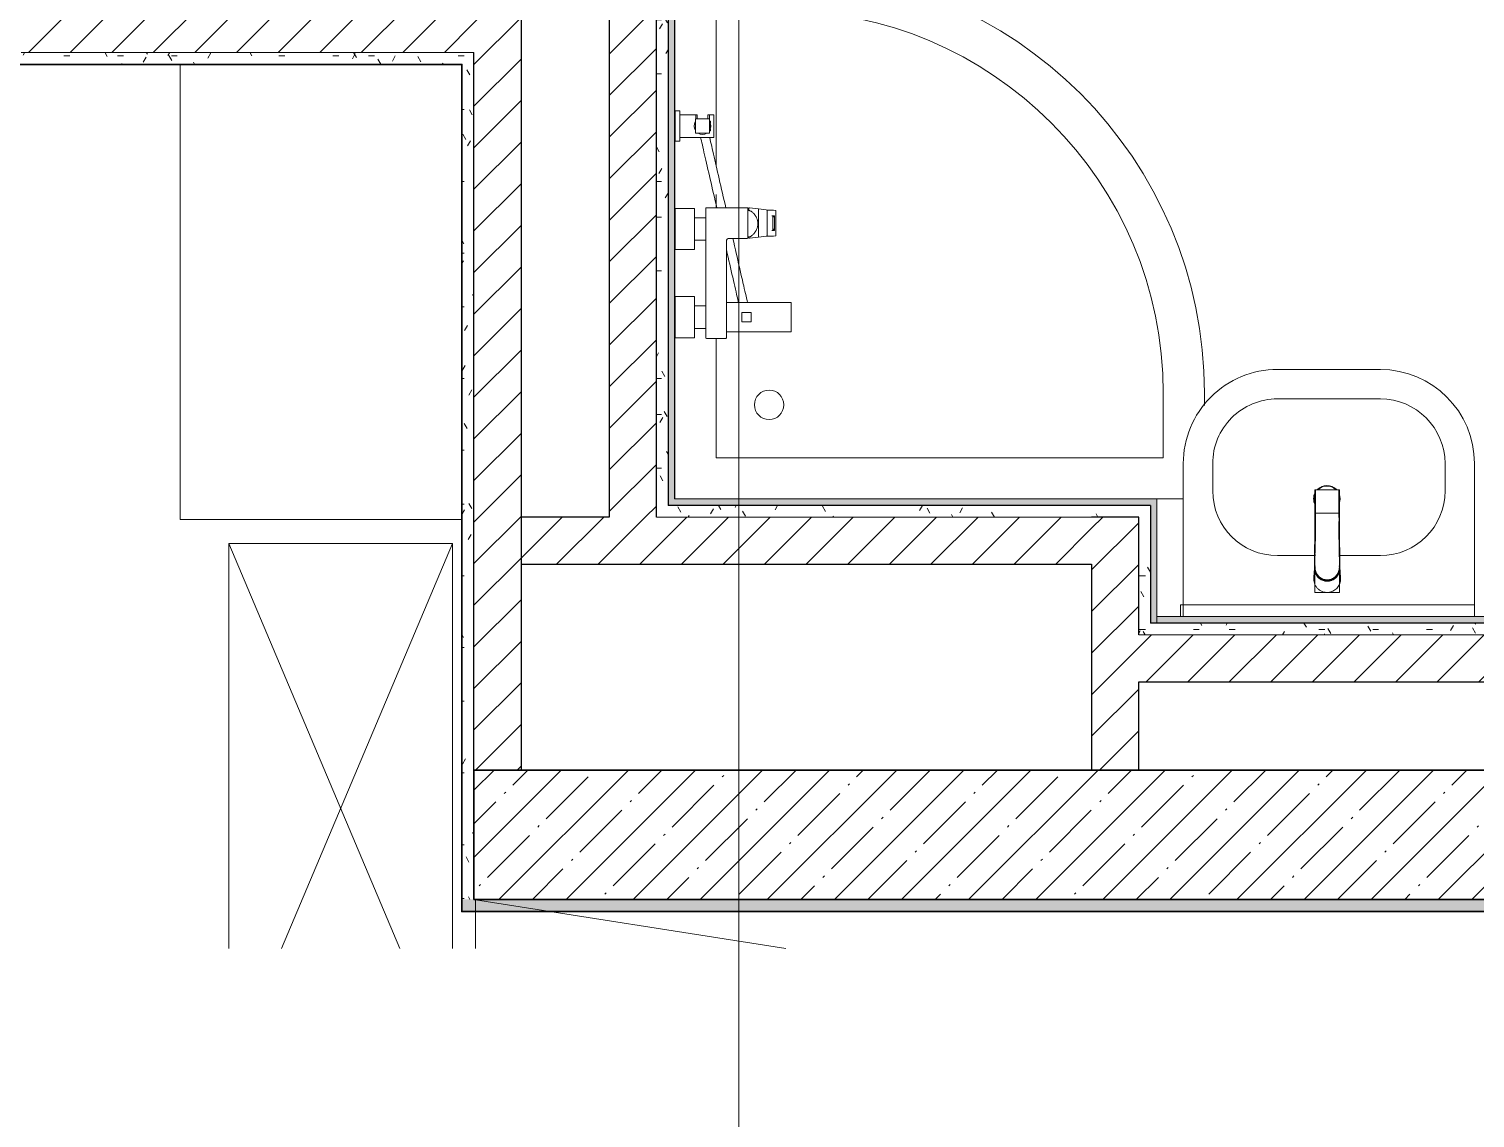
# Model space of a CAD drawing. Header units: millimetres. Extents: x 88919 to 124236, y -1987 to 12281.
# Drawn here: x 93453 to 95912, y 4808 to 6660 of the extents above; entities that cross this region are included whole.
import ezdxf

# ---------------------------------------------------------------- set-up
doc = ezdxf.new("R2010")
doc.units = ezdxf.units.MM
doc.linetypes.add('Осевая', pattern=[3175, 635, -476.25, 1587.5, -476.25])
for name, color, linetype, lineweight in [('0-1', 7, 'Continuous', 9), ('A-WALL-2', 7, 'Continuous', 9), ('I-WALL', 7, 'Continuous', 9), ('P-SANR-FIXT', 7, 'Continuous', 9), ('P-SANR-FIXT-1', 7, 'Continuous', 13), ('Оси', 7, 'Continuous', 9), ('Оси-2', 7, 'Осевая', 9)]:
    doc.layers.add(name, color=color, linetype=linetype, lineweight=lineweight)
for name, color, linetype, lineweight, true_color in [('A-WALL-1', 7, 'Continuous', 25, 0x3c3c3c), ('A-WALL-3', 7, 'Continuous', 35, 0x3c3c3c), ('A-WALL-FNSH-1', 7, 'Continuous', 13, 0x3c3c3c), ('I-FURN-4', 7, 'Continuous', 9, 0xf0f0f0)]:
    doc.layers.add(name, color=color, linetype=linetype, lineweight=lineweight, true_color=true_color)
pattern_1 = [(45, (0, 0), (-35.35534, 35.35534), [])]
pattern_2 = [(0, (0, 0), (121.92, 30.48), [10.058, -81.382, 10.058, -81.382, -487.68]), (0, (0, 0), (121.92, 30.48), [-182.88, 10.058, -172.822, 10.058, -81.382, -213.36]), (0, (0, 0), (121.92, 30.48), [-457.2, 10.058, -50.902, 10.058, -142.342]), (120, (45.72, 15.24), (-87.356454, 90.345817), [10.058, -81.382, 10.058, -81.382, -487.68]), (120, (45.72, 15.24), (-87.356454, 90.345817), [-182.88, 10.058, -172.822, 10.058, -81.382, -213.36]), (120, (45.72, 15.24), (-87.356454, 90.345817), [-457.2, 10.058, -50.902, 10.058, -142.342]), (240, (60.96, 76.2), (-34.563546, -120.825817), [10.058, -81.382, 10.058, -81.382, -487.68]), (240, (60.96, 76.2), (-34.563546, -120.825817), [-182.88, 10.058, -172.822, 10.058, -81.382, -213.36]), (240, (60.96, 76.2), (-34.563546, -120.825817), [-457.2, 10.058, -50.902, 10.058, -142.342])]

# ---------------------------------------------------------------- blocks, each defined once
blk = doc.blocks.new('Шкаф параметрический - 1_268-V2-План разверток пом_3_24_ Этаж 3')
at = {"layer": 'I-FURN-4'}
for p, q in [((0, 380), (688.5, 89.3)), ((688.5, 380), (0, 380)), ((0, 380), (0, 0)), ((0, 0), (0, 380)), ((0, 380), (688.5, 380)), ((0, 0), (688.5, 290.7)), ((0, 0), (688.5, 0)), ((688.5, 0), (0, 0))]:
    blk.add_line(p, q, dxfattribs=at)
blk = doc.blocks.new('Стол базовый прямоугольный - 1_190-25588265-План разверток пом_3_24_ Этаж 3')
at = {"layer": 'I-FURN-4'}
for p, q in [((384.2, 250), (-390, 250)), ((-390, 250), (-390, -229.6))]:
    blk.add_line(p, q, dxfattribs=at)
blk = doc.blocks.new('Шкаф параметрический - 1_33-25588469-План разверток пом_3_24_ Этаж 3')
at = {"layer": 'I-FURN-4'}
for p, q in [((0, 400), (527.3, 317.3)), ((2550, 400), (0, 400)), ((0, 400), (0, 317.3)), ((0, 317.3), (0, 380.8))]:
    blk.add_line(p, q, dxfattribs=at)
blk = doc.blocks.new('зеркало круглое500д - 1_22а зеркало круглое d500-30453653-План разверток пом_3_24_ Этаж 3')
at = {"layer": 'I-FURN-4'}
for p, q in [((-250, 0), (-250, -20)), ((-250, -20), (250, -20)), ((250, -20), (-250, -20)), ((250, -20), (250, 0))]:
    blk.add_line(p, q, dxfattribs=at)
blk = doc.blocks.new('поддон угловой - 900х900-30799906-План разверток пом_3_24_ Этаж 3')
at = {"layer": 'P-SANR-FIXT'}
for p, q in [((-270, 450), (-450, 450)), ((-450, 450), (-450, -449.9)), ((-380, 115.7), (-380, 380)), ((-380, 380), (-270, 380)), ((-380, 45), (-380, 67.8)), ((-380, -380), (-380, -177)), ((380, -270), (380, -380)), ((450, -291), (450, -270)), ((380, -380), (-380, -380)), ((369.2, -450), (414.1, -450))]:
    blk.add_line(p, q, dxfattribs=at)
for centre, radius, start, end in [((-270, -270), 720, 360, 90), ((-270, -270), 650, 0, 90), ((-290, -290), 25, 90, 270), ((-290, -290), 25, 270, 90)]:
    blk.add_arc(centre, radius, start, end, dxfattribs=at)
blk = doc.blocks.new('Смеситель для ванны с душевым гарнитуром - Смеситель для ванны с душевым гарнитуром-30756537-План разверток пом_3_24_ Этаж 3')
at = {"layer": 'P-SANR-FIXT'}
for p, q in [((94559.8, 6520.9), (94551.8, 6520.9)), ((94551.8, 6519.3), (94551.8, 6520.9)), ((94551.8, 6520.9), (94551.8, 6519.3)), ((94551.8, 6470.5), (94551.8, 6519.3)), ((94559.8, 6519.3), (94559.8, 6520.9)), ((94559.8, 6520.9), (94559.8, 6519.3)), ((94559.8, 6519.3), (94559.8, 6470.5)), ((94587, 6514.1), (94559.8, 6514.1)), ((94610.5, 6506.9), (94586.5, 6506.9)), ((94586.5, 6506.9), (94586.5, 6482.9)), ((94589, 6514.1), (94587, 6514.1)), ((94587, 6514.1), (94587, 6506.9)), ((94587, 6506.9), (94587, 6514.1)), ((94589.5, 6506.9), (94589.5, 6513.6)), ((94607.5, 6513.6), (94607.5, 6506.9)), ((94610.3, 6514.1), (94608, 6514.1)), ((94610.3, 6506.9), (94610.3, 6514.1)), ((94617.8, 6514.1), (94610.3, 6514.1)), ((94610.3, 6514.1), (94610.3, 6506.9)), ((94610.5, 6482.9), (94610.5, 6506.9)), ((94612, 6503.3), (94610.5, 6503.3)), ((94612, 6503.3), (94610.5, 6503.3)), ((94612, 6503.3), (94610.5, 6503.3)), ((94612, 6503.3), (94610.5, 6503.3)), ((94612, 6503.3), (94610.5, 6503.3)), ((94612, 6503.3), (94610.5, 6503.3)), ((94612, 6503.3), (94610.5, 6503.3)), ((94612, 6503.3), (94610.5, 6503.3)), ((94610.5, 6500.1), (94612, 6500.1)), ((94610.5, 6500.1), (94612, 6500.1)), ((94610.5, 6500.1), (94612, 6500.1)), ((94610.5, 6500.1), (94612, 6500.1)), ((94610.5, 6500.1), (94612, 6500.1)), ((94610.5, 6500.1), (94612, 6500.1)), ((94610.5, 6500.1), (94612, 6500.1)), ((94610.5, 6500.1), (94612, 6500.1)), ((94612, 6498.7), (94610.5, 6498.7)), ((94612, 6498.7), (94610.5, 6498.7)), ((94612, 6498.7), (94610.5, 6498.7)), ((94612, 6498.7), (94610.5, 6498.7)), ((94612, 6498.7), (94610.5, 6498.7)), ((94612, 6498.7), (94610.5, 6498.7)), ((94612, 6498.7), (94610.5, 6498.7)), ((94612, 6498.7), (94610.5, 6498.7)), ((94610.5, 6495.5), (94612, 6495.5)), ((94610.5, 6495.5), (94612, 6495.5)), ((94610.5, 6495.5), (94612, 6495.5)), ((94610.5, 6495.5), (94612, 6495.5)), ((94610.5, 6495.5), (94612, 6495.5)), ((94610.5, 6495.5), (94612, 6495.5)), ((94610.5, 6495.5), (94612, 6495.5)), ((94610.5, 6495.5), (94612, 6495.5)), ((94612, 6494.2), (94610.5, 6494.2)), ((94612, 6494.2), (94610.5, 6494.2)), ((94612, 6494.2), (94610.5, 6494.2)), ((94612, 6494.2), (94610.5, 6494.2)), ((94612, 6494.2), (94610.5, 6494.2)), ((94612, 6494.2), (94610.5, 6494.2)), ((94612, 6494.2), (94610.5, 6494.2)), ((94612, 6494.2), (94610.5, 6494.2)), ((94610.5, 6491), (94612, 6491)), ((94610.5, 6491), (94612, 6491)), ((94610.5, 6491), (94612, 6491)), ((94610.5, 6491), (94612, 6491)), ((94610.5, 6491), (94612, 6491)), ((94610.5, 6491), (94612, 6491)), ((94610.5, 6491), (94612, 6491)), ((94610.5, 6491), (94612, 6491)), ((94612, 6503.3), (94612, 6500.1)), ((94612, 6500.1), (94612, 6503.3)), ((94612, 6503.3), (94612, 6500.1)), ((94612, 6500.1), (94612, 6503.3)), ((94612, 6503.3), (94612, 6500.1)), ((94612, 6500.1), (94612, 6503.3)), ((94612, 6503.3), (94612, 6500.1)), ((94612, 6500.1), (94612, 6503.3)), ((94612, 6503.3), (94612, 6500.1)), ((94612, 6500.1), (94612, 6503.3)), ((94612, 6503.3), (94612, 6500.1)), ((94612, 6500.1), (94612, 6503.3)), ((94612, 6503.3), (94612, 6500.1)), ((94612, 6500.1), (94612, 6503.3)), ((94612, 6503.3), (94612, 6500.1)), ((94612, 6500.1), (94612, 6503.3)), ((94612, 6498.7), (94612, 6495.5)), ((94612, 6495.5), (94612, 6498.7)), ((94612, 6498.7), (94612, 6495.5)), ((94612, 6495.5), (94612, 6498.7)), ((94612, 6498.7), (94612, 6495.5)), ((94612, 6495.5), (94612, 6498.7)), ((94612, 6498.7), (94612, 6495.5)), ((94612, 6495.5), (94612, 6498.7)), ((94612, 6498.7), (94612, 6495.5)), ((94612, 6495.5), (94612, 6498.7)), ((94612, 6498.7), (94612, 6495.5)), ((94612, 6495.5), (94612, 6498.7)), ((94612, 6498.7), (94612, 6495.5)), ((94612, 6495.5), (94612, 6498.7)), ((94612, 6498.7), (94612, 6495.5)), ((94612, 6495.5), (94612, 6498.7)), ((94612, 6494.2), (94612, 6491)), ((94612, 6491), (94612, 6494.2)), ((94612, 6494.2), (94612, 6491)), ((94612, 6491), (94612, 6494.2)), ((94612, 6494.2), (94612, 6491)), ((94612, 6491), (94612, 6494.2)), ((94612, 6494.2), (94612, 6491)), ((94612, 6491), (94612, 6494.2)), ((94612, 6494.2), (94612, 6491)), ((94612, 6491), (94612, 6494.2)), ((94612, 6494.2), (94612, 6491)), ((94612, 6491), (94612, 6494.2)), ((94612, 6494.2), (94612, 6491)), ((94612, 6491), (94612, 6494.2)), ((94612, 6494.2), (94612, 6491)), ((94612, 6491), (94612, 6494.2)), ((94617.8, 6475.6), (94617.8, 6514.1)), ((94551.8, 6470.5), (94551.8, 6468.9)), ((94551.8, 6468.9), (94551.8, 6470.5)), ((94551.8, 6468.9), (94559.8, 6468.9)), ((94559.8, 6475.6), (94617.8, 6475.6)), ((94559.8, 6470.5), (94559.8, 6468.9)), ((94559.8, 6468.9), (94559.8, 6470.5)), ((94586.5, 6482.9), (94610.5, 6482.9)), ((94612, 6489.7), (94610.5, 6489.7)), ((94612, 6489.7), (94610.5, 6489.7)), ((94612, 6489.7), (94610.5, 6489.7)), ((94612, 6489.7), (94610.5, 6489.7)), ((94612, 6489.7), (94610.5, 6489.7)), ((94612, 6489.7), (94610.5, 6489.7)), ((94612, 6489.7), (94610.5, 6489.7)), ((94612, 6489.7), (94610.5, 6489.7)), ((94610.5, 6486.5), (94612, 6486.5)), ((94610.5, 6486.5), (94612, 6486.5)), ((94610.5, 6486.5), (94612, 6486.5)), ((94610.5, 6486.5), (94612, 6486.5)), ((94610.5, 6486.5), (94612, 6486.5)), ((94610.5, 6486.5), (94612, 6486.5)), ((94610.5, 6486.5), (94612, 6486.5)), ((94610.5, 6486.5), (94612, 6486.5)), ((94612, 6489.7), (94612, 6486.5)), ((94612, 6486.5), (94612, 6489.7)), ((94612, 6489.7), (94612, 6486.5)), ((94612, 6486.5), (94612, 6489.7)), ((94612, 6489.7), (94612, 6486.5)), ((94612, 6486.5), (94612, 6489.7)), ((94612, 6489.7), (94612, 6486.5)), ((94612, 6486.5), (94612, 6489.7)), ((94612, 6489.7), (94612, 6486.5)), ((94612, 6486.5), (94612, 6489.7)), ((94612, 6489.7), (94612, 6486.5)), ((94612, 6486.5), (94612, 6489.7)), ((94612, 6489.7), (94612, 6486.5)), ((94612, 6486.5), (94612, 6489.7)), ((94612, 6489.7), (94612, 6486.5)), ((94612, 6486.5), (94612, 6489.7)), ((94551.8, 6284.9), (94551.8, 6354.9)), ((94584.8, 6354.9), (94551.8, 6354.9)), ((94551.8, 6284.9), (94551.8, 6354.9)), ((94584.8, 6354.9), (94551.8, 6354.9)), ((94584.8, 6354.9), (94584.8, 6284.9)), ((94584.8, 6354.9), (94584.8, 6284.9)), ((94604.1, 6354.9), (94604.1, 6134.9)), ((94604.1, 6354.9), (94604.1, 6134.9)), ((94674.6, 6355.9), (94605.1, 6355.9)), ((94674.6, 6355.9), (94605.1, 6355.9)), ((94675.6, 6304.9), (94675.6, 6354.9)), ((94675.6, 6304.9), (94675.6, 6354.9)), ((94677.4, 6355.8), (94678.1, 6355.8)), ((94677.4, 6355.8), (94677.4, 6350.8)), ((94693.8, 6353.9), (94678.1, 6355.8)), ((94693.8, 6305.9), (94693.8, 6353.9)), ((94706.6, 6352.3), (94693.8, 6353.9)), ((94708.2, 6352.1), (94706.6, 6352.2)), ((94708.2, 6307.7), (94708.2, 6352.1)), ((94710.6, 6351.8), (94708.2, 6352.1)), ((94719.4, 6351.8), (94710.6, 6351.8)), ((94722.9, 6351.4), (94719.4, 6351.8)), ((94722.9, 6351.4), (94722.9, 6308.3)), ((94604.1, 6339.1), (94584.8, 6339.1)), ((94718.2, 6342.4), (94716.6, 6342.4)), ((94718.2, 6342.4), (94716.7, 6342.4)), ((94718, 6319.5), (94718, 6340.3)), ((94720.9, 6340.3), (94718, 6340.3)), ((94720.9, 6319.5), (94718, 6319.5)), ((94718.2, 6342.4), (94720.7, 6342.4)), ((94718.9, 6340.3), (94718.9, 6342.4)), ((94718.9, 6317.4), (94718.9, 6319.5)), ((94720.9, 6340.3), (94720.9, 6319.5)), ((94584.8, 6300.6), (94604.1, 6300.6)), ((94639.1, 6134.9), (94639.1, 6298.9)), ((94639.1, 6134.9), (94639.1, 6298.9)), ((94644.1, 6303.9), (94674.6, 6303.9)), ((94644.1, 6303.9), (94674.6, 6303.9)), ((94677.4, 6307.3), (94677.4, 6304)), ((94678.1, 6304), (94677.4, 6304)), ((94678.1, 6304), (94693.8, 6305.9)), ((94693.8, 6305.9), (94706.6, 6307.5)), ((94706.6, 6307.5), (94708.2, 6307.7)), ((94708.2, 6307.7), (94710.5, 6307.9)), ((94710.5, 6307.9), (94719.4, 6307.9)), ((94718.2, 6317.4), (94716.6, 6317.4)), ((94716.7, 6317.4), (94718.2, 6317.4)), ((94720.7, 6317.4), (94718.2, 6317.4)), ((94719.4, 6307.9), (94722.9, 6308.3)), ((94551.8, 6284.9), (94584.8, 6284.9)), ((94551.8, 6284.9), (94584.8, 6284.9)), ((94551.8, 6134.9), (94551.8, 6204.9)), ((94584.8, 6204.9), (94551.8, 6204.9)), ((94551.8, 6134.9), (94551.8, 6204.9)), ((94584.8, 6204.9), (94551.8, 6204.9)), ((94584.8, 6204.9), (94584.8, 6134.9)), ((94584.8, 6204.9), (94584.8, 6134.9)), ((94604.1, 6189.1), (94584.8, 6189.1)), ((94748.6, 6194.9), (94639.1, 6194.9)), ((94681.1, 6177.9), (94665.1, 6177.9)), ((94665.1, 6177.4), (94665.1, 6177.9)), ((94665.1, 6177.9), (94665.1, 6177.4)), ((94665.1, 6162.4), (94665.1, 6177.4)), ((94681.1, 6177.4), (94681.1, 6177.9)), ((94681.1, 6177.9), (94681.1, 6177.4)), ((94681.1, 6177.4), (94681.1, 6162.4)), ((94749.1, 6145.4), (94749.1, 6194.4)), ((94584.8, 6150.6), (94604.1, 6150.6)), ((94665.1, 6162.4), (94665.1, 6161.9)), ((94665.1, 6161.9), (94665.1, 6162.4)), ((94665.1, 6161.9), (94681.1, 6161.9)), ((94681.1, 6162.4), (94681.1, 6161.9)), ((94681.1, 6161.9), (94681.1, 6162.4)), ((94551.8, 6134.9), (94584.8, 6134.9)), ((94551.8, 6134.9), (94584.8, 6134.9)), ((94605.1, 6133.9), (94638.1, 6133.9)), ((94605.1, 6133.9), (94638.1, 6133.9)), ((94639.1, 6144.9), (94748.6, 6144.9))]:
    blk.add_line(p, q, dxfattribs=at)
at = {"layer": 'P-SANR-FIXT', "flags": 128}
for points in [[(94622.7, 6355.9), (94621.5, 6361.4), (94620, 6367.7), (94618.6, 6374), (94617.1, 6380.2), (94615.7, 6386.4), (94614.3, 6392.5), (94613, 6398.4), (94611.6, 6404.3), (94610.3, 6410), (94609, 6415.6), (94607.8, 6421.1), (94606.5, 6426.4), (94605.4, 6431.6), (94604.2, 6436.6), (94603.1, 6441.4), (94602, 6446.1), (94601, 6450.6), (94600, 6454.9), (94599.1, 6459), (94598.2, 6462.9), (94597.3, 6466.5), (94596.5, 6470), (94595.8, 6473.2), (94595.2, 6475.6)], [(94610.7, 6475.1), (94611.5, 6471.8), (94612.3, 6468.2), (94613.2, 6464.5), (94614.1, 6460.5), (94615.1, 6456.3), (94616.1, 6451.9), (94617.1, 6447.3), (94618.2, 6442.6), (94619.3, 6437.7), (94620.5, 6432.6), (94621.7, 6427.3), (94623, 6421.9), (94624.2, 6416.4), (94625.5, 6410.7), (94626.9, 6404.9), (94628.2, 6399), (94629.6, 6393), (94631, 6386.9), (94632.4, 6380.7), (94633.8, 6374.5), (94635.3, 6368.2), (94636.8, 6361.8), (94638.1, 6355.9)], [(94675.6, 6352.5), (94676.5, 6352.2), (94677.4, 6351.8), (94678.3, 6351.4), (94679.2, 6350.9), (94680.1, 6350.4), (94681, 6349.9), (94681.8, 6349.4), (94682.6, 6348.8), (94683.4, 6348.2), (94684.1, 6347.5), (94684.9, 6346.8), (94685.6, 6346.1), (94686.3, 6345.4), (94686.9, 6344.6), (94687.5, 6343.8), (94688.1, 6343), (94688.6, 6342.2), (94689.2, 6341.3), (94689.6, 6340.4), (94690.1, 6339.5), (94690.5, 6338.6), (94690.9, 6337.7), (94691.2, 6336.8), (94691.5, 6335.8), (94691.8, 6334.8), (94692, 6333.9), (94692.2, 6332.9), (94692.3, 6331.9), (94692.4, 6330.9), (94692.5, 6329.9), (94692.5, 6328.9)], [(94692.5, 6327.9), (94692.4, 6326.9), (94692.3, 6325.9), (94692.2, 6324.9), (94692, 6323.9), (94691.8, 6322.9), (94691.5, 6322), (94691.2, 6321), (94690.9, 6320.1), (94690.5, 6319.1), (94690.1, 6318.2), (94689.6, 6317.3), (94689.2, 6316.5), (94688.7, 6315.6), (94688.1, 6314.8), (94687.5, 6313.9), (94686.9, 6313.2), (94686.3, 6312.4), (94685.6, 6311.7), (94684.9, 6310.9), (94684.2, 6310.3), (94683.4, 6309.6), (94682.6, 6309), (94681.8, 6308.4), (94681, 6307.8), (94680.1, 6307.3), (94679.3, 6306.8), (94678.4, 6306.4), (94677.5, 6306), (94676.5, 6305.6), (94675.6, 6305.2)], [(94718, 6340.3), (94718, 6340.7), (94718, 6341.2), (94718, 6341.6), (94718.1, 6341.9), (94718.1, 6342.2), (94718.2, 6342.3), (94718.2, 6342.4)], [(94718.2, 6317.4), (94718.2, 6317.4), (94718.1, 6317.6), (94718.1, 6317.8), (94718, 6318.2), (94718, 6318.6), (94718, 6319), (94718, 6319.5)], [(94720.8, 6342.3), (94720.8, 6342.2), (94720.9, 6341.9), (94720.9, 6341.6), (94720.9, 6341.2), (94720.9, 6340.7), (94720.9, 6340.3)], [(94720.9, 6319.5), (94720.9, 6319), (94720.9, 6318.6), (94720.9, 6318.2), (94720.9, 6317.8), (94720.8, 6317.6), (94720.8, 6317.4)], [(94650.1, 6303.6), (94651.5, 6297.3), (94653, 6291), (94654.4, 6284.7), (94655.8, 6278.6), (94657.2, 6272.5), (94658.6, 6266.6), (94659.9, 6260.7), (94661.2, 6255), (94662.5, 6249.4), (94663.8, 6243.9), (94665, 6238.6), (94666.2, 6233.4), (94667.3, 6228.4), (94668.5, 6223.5), (94669.5, 6218.9), (94670.6, 6214.4), (94671.5, 6210.1), (94672.5, 6206), (94673.4, 6202.1), (94674.2, 6198.4), (94675, 6195)], [(94659.6, 6194.9), (94659.2, 6196.8), (94658.3, 6200.5), (94657.4, 6204.5), (94656.5, 6208.7), (94655.5, 6213.1), (94654.4, 6217.7), (94653.3, 6222.4), (94652.2, 6227.3), (94651, 6232.4), (94649.8, 6237.7), (94648.6, 6243.1), (94647.3, 6248.6), (94646, 6254.3), (94644.7, 6260.1), (94643.3, 6266), (94642, 6272), (94640.6, 6278.1), (94639.1, 6284.2)]]:
    blk.add_lwpolyline(points, dxfattribs=at)
at = {"layer": 'P-SANR-FIXT'}
for centre, radius, start, end in [((94598.5, 6494.9), 14.2, 149.9807, 211.7439), ((94598.5, 6494.9), 14.2, 149.9807, 211.7439), ((94589, 6513.6), 0.5, 0, 90), ((94608, 6513.6), 0.5, 90, 180), ((94598.5, 6494.9), 14.2, 328.3082, 29.9745), ((94598.5, 6494.9), 14.2, 328.3082, 29.9745), ((94598.5, 6494.9), 14.2, 238.2631, 301.8541), ((94598.5, 6494.9), 14.2, 238.2631, 301.8541), ((94605.1, 6354.9), 1, 90, 180), ((94605.1, 6354.9), 1, 90, 180), ((94674.6, 6354.9), 1, 0, 90), ((94674.6, 6354.9), 1, 0, 90), ((94644.1, 6298.9), 5, 90, 180), ((94644.1, 6298.9), 5, 90, 180), ((94674.6, 6304.9), 1, 270, 0), ((94674.6, 6304.9), 1, 270, 0), ((94748.6, 6194.4), 0.5, 0, 90), ((94605.1, 6134.9), 1, 180, 270), ((94605.1, 6134.9), 1, 180, 270), ((94638.1, 6134.9), 1, 270, 0), ((94638.1, 6134.9), 1, 270, 0), ((94748.6, 6145.4), 0.5, 270, 0)]:
    blk.add_arc(centre, radius, start, end, dxfattribs=at)
blk = doc.blocks.new('Раковина Roca Debba 50x42 - гибкая подводка_ 640х550х165 PN6_3_ ХВ_ГВ накидная гайка BP DN15_ К-гл_кон_ П DN 50-V12-План разверток пом_3_24_ Этаж 3')
at = {"layer": 'P-SANR-FIXT'}
for p, q in [((240, -20), (240, 0)), ((-255, -0.7), (-255, -20)), ((-255, -20), (-255, -260)), ((240, -260), (240, -20)), ((-95, -103.6), (-24.7, -103.6)), ((15.5, -103.6), (80, -103.6)), ((-205, -260), (-205, -213.6)), ((190, -213.6), (190, -260)), ((80, -370), (-95, -370)), ((-95, -420), (80, -420))]:
    blk.add_line(p, q, dxfattribs=at)
for centre, radius, start, end in [((-95, -213.6), 110, 90, 180), ((80, -213.6), 110, 0, 90), ((-95, -260), 160, 180, 270), ((-95, -260), 110, 180, 270), ((80, -260), 160, 270, 0), ((80, -260), 110, 270, 0)]:
    blk.add_arc(centre, radius, start, end, dxfattribs=at)
blk = doc.blocks.new('сифон - Для раковины-V13-План разверток пом_3_24_ Этаж 3')
at = {"layer": 'P-SANR-FIXT-1'}
for radius, start, end in [(22.5, 133.7338, 180), (22.5, 180, 225.6765), (21.5, 136.1578, 180), (21.5, 180, 223.3802), (22.5, 67.2152, 113.0759), (21.5, 72, 108), (22.5, 241.9585, 297.7301), (21.5, 245.8675, 293.8296)]:
    blk.add_arc((0, 0), radius, start, end, dxfattribs=at)
blk = doc.blocks.new('смеситель для раковины - Default-V19-План разверток пом_3_24_ Этаж 3')
at = {"layer": '0-1'}
for p, q in [((19.7, 151.6), (-19.8, 151.6)), ((-20.3, 110), (-20.4, 97.4)), ((19.8, 111.8), (-19.8, 111.8)), ((20.4, 97.4), (20.3, 110)), ((-22.8, 3), (-21.8, 15.6)), ((-20.7, 17.2), (-20.7, 16.7)), ((20.8, 16.7), (20.8, 17.2))]:
    blk.add_line(p, q, dxfattribs=at)
at = {"layer": '0-1', "flags": 128}
for points in [[(-19.8, 151.6), (-20, 151.6), (-20.2, 151.6), (-20.3, 151.5), (-20.4, 151.5), (-20.5, 151.4), (-20.6, 151.3), (-20.6, 151.2), (-20.7, 151.1), (-20.7, 151.1), (-20.7, 151), (-20.7, 151), (-20.8, 150.9), (-20.8, 150.6), (-20.8, 149.7), (-20.8, 148.7), (-20.8, 147.7), (-20.9, 146.7), (-20.9, 145.3), (-21.1, 93.2)], [(19.7, 151.6), (20, 151.6), (20.2, 151.6), (20.4, 151.5), (20.5, 151.4), (20.6, 151.3), (20.6, 151.3), (20.7, 151.2), (20.7, 151.1), (20.7, 151.1), (20.7, 151), (20.8, 151), (20.8, 150.9), (20.8, 150.6)], [(-19.8, 111.8), (-19.9, 111.8), (-20, 111.8), (-20.1, 111.8), (-20.1, 111.7), (-20.2, 111.7), (-20.3, 111.6), (-20.3, 111.5), (-20.3, 111.5), (-20.3, 111.4), (-20.3, 111.4), (-20.3, 111.4), (-20.3, 111.3), (-20.3, 111.2), (-20.3, 111), (-20.3, 110.8), (-20.3, 110.6), (-20.3, 110.3), (-20.3, 110)], [(12.1, -0.1), (14.4, 1.7), (18.1, 6.1), (20.4, 11.5), (21.2, 17.2), (21.2, 36.2), (21.1, 56), (21, 111.4)], [(19.8, 111.8), (19.9, 111.8), (20, 111.8), (20.1, 111.8), (20.2, 111.7), (20.2, 111.6), (20.3, 111.6), (20.3, 111.5), (20.3, 111.5), (20.3, 111.4), (20.3, 111.4), (20.3, 111.3), (20.3, 111.1), (20.3, 110.9), (20.3, 110.7), (20.3, 110.4), (20.3, 110)], [(-21.8, 15.6), (-21.7, 19.7), (-21.6, 24.4), (-21.5, 30.8), (-21.4, 37.1), (-21.3, 49.4), (-21.2, 68.8), (-21.1, 88)], [(-18.9, 7.6), (-20, 10.3), (-20.8, 13.1), (-21.1, 18.6), (-21.1, 48.6), (-21.1, 93.2)], [(21.8, 15.6), (22.1, 11.2), (22.8, 3)]]:
    blk.add_lwpolyline(points, dxfattribs=at)
at = {"layer": 'P-SANR-FIXT'}
for p, q in [((21, 151.6), (-21, 151.6)), ((-21, 151.6), (-21, -23)), ((21, -23), (21, 151.6)), ((-19.7, 144), (-19.8, 111.7)), ((19.8, 111.7), (19.7, 144)), ((-21, 19.9), (-20.8, 19.8)), ((-20.4, 22), (-20.8, 19.8)), ((19.5, 12.7), (20.4, 11.1)), ((20.8, 19.8), (20.4, 22)), ((21, 19.9), (20.8, 19.8)), ((20.9, 18.5), (20.8, 19.8)), ((20.9, 18.4), (21.1, 18.4)), ((22.5, 5), (22.9, 0.9)), ((-21, -23), (21, -23)), ((-0.6, -2.8), (0.6, -2.8))]:
    blk.add_line(p, q, dxfattribs=at)
at = {"layer": 'P-SANR-FIXT', "flags": 128}
for points in [[(-21.1, 16.9), (-21.1, 42.2), (-21, 67.6), (-20.8, 118.3), (-20.7, 143.7), (-20.7, 149.4), (-20.8, 150.2), (-20.9, 145.3), (-20.9, 138.9), (-21.1, 88.1)], [(21.1, 88.1), (20.9, 138.9), (20.9, 145.3), (20.8, 150.2), (20.7, 149.4), (20.7, 143.7), (20.8, 118.3), (21, 67.6), (21.1, 42.2), (21.1, 16.9)], [(-20.1, 88.1), (-20.1, 99.6), (-20, 111), (-20, 122.4), (-19.9, 133.8), (-19.9, 145.2)], [(19.9, 145.2), (19.9, 138.9), (19.9, 132.6), (20, 126.2), (20, 119.9), (20, 113.5), (20, 107.2), (20.1, 100.8), (20.1, 94.5), (20.1, 88.1)], [(-21.1, 18.6), (-21.1, 18.6), (-21.1, 18.6), (-21, 18.6), (-21, 18.6), (-21, 18.5), (-20.9, 18.5), (-20.9, 18.5)], [(-21.1, 18.4), (-21.1, 18), (-21.1, 17.6), (-21.1, 17.2), (-21.1, 16.8), (-21.1, 16.4)], [(-20.8, 19.8), (-20.9, 19.2), (-20.9, 18.5)], [(-15.9, 4.1), (-13.1, 1.6), (-9.8, -0.4), (-6.1, -1.8), (-2.1, -2.5), (2.1, -2.5), (6.1, -1.8), (9.8, -0.4), (11.1, 0.4)], [(11.5, 0.5), (13.1, 1.6), (15.9, 4.1)], [(21.1, 16.4), (21.1, 16.8), (21.1, 17.2), (21.1, 17.6), (21.1, 18), (21.1, 18.4)], [(22.9, 0.9), (22.7, 3.2), (22.5, 5.6), (22.3, 7.9), (22.1, 10.8), (21.8, 15.2)], [(0.6, -3.9), (0.3, -3.9), (0.1, -3.9), (-0.1, -3.9), (-0.3, -3.9), (-0.6, -3.9)]]:
    blk.add_lwpolyline(points, dxfattribs=at)
at = {"layer": 'P-SANR-FIXT'}
for centre, major_axis, ratio, start_param, end_param in [((-19.8, 109.7), (-0.5, 0.002), 0.095846, 0.017294, 1.571164), ((19.8, 109.7), (0.5, 0.002), 0.095848, 4.711795, 6.265892), ((0, 17.2), (20.8, 0), 0.98634, 3.038054, 3.141593), ((0, 17.2), (20.8, 0), 0.98634, 3.141593, 3.38262), ((0, 16.7), (20.8, 0), 0.98634, 3.141593, 3.35503), ((0, 16.7), (20.7, 0), 0.98634, 3.571127, 3.769911), ((0, 17.2), (20.8, 0), 0.98634, 3.613983, 5.358408), ((0, 16.7), (20.7, 0), 0.98634, 3.994763, 4.083653), ((0, 16.7), (20.8, 0), 0.98634, 5.376246, 5.846752), ((0, 17.2), (20.8, 0), 0.98634, 5.499139, 5.804813), ((0, 17.2), (-20.8, 0), 0.98634, 2.900566, 3.141593), ((0, 16.7), (20.8, 0), 0.98634, 6.069748, 6.283185), ((0, 17.2), (20.8, 0), 0.98634, 0, 0.103539), ((0, 16.7), (20.7, 0), 0.98634, 4.276566, 4.807479), ((0, 16.7), (20.8, 0), 0.98634, 5.026548, 5.10736)]:
    blk.add_ellipse(centre, major_axis=major_axis, ratio=ratio, start_param=start_param, end_param=end_param, dxfattribs=at)
for points, knots in [([(-19.9, 145.2), (-19.9, 146), (-19.9, 147.4), (-19.8, 149.3), (-19.8, 150.7), (-19.8, 151.5), (-19.8, 151.6), (-19.8, 151.6)], [0, 0, 0, 0, 0.1, 0.2, 0.3, 0.4, 0.4725859, 0.4725859, 0.4725859, 0.4725859]), ([(-19.8, 151.6), (-19.7, 151.6), (-19.7, 151.6), (-19.7, 151.2), (-19.7, 150), (-19.7, 148.3), (-19.7, 146.2), (-19.7, 144.8), (-19.7, 144)], [0.4728347, 0.4728347, 0.4728347, 0.4728347, 0.5, 0.6, 0.7, 0.8, 0.9, 1, 1, 1, 1]), ([(19.7, 144), (19.7, 144.8), (19.7, 146.2), (19.7, 148.3), (19.7, 150), (19.7, 151.2), (19.7, 151.6), (19.7, 151.6), (19.7, 151.6)], [0, 0, 0, 0, 0.1, 0.2, 0.3, 0.4, 0.5, 0.5274121, 0.5274121, 0.5274121, 0.5274121]), ([(19.7, 151.6), (19.8, 151.6), (19.8, 151.5), (19.8, 150.7), (19.8, 149.3), (19.9, 147.4), (19.9, 146), (19.9, 145.2)], [0.5275209, 0.5275209, 0.5275209, 0.5275209, 0.6, 0.7, 0.8, 0.9, 1, 1, 1, 1]), ([(-19.8, 111.8), (-19.8, 111.8), (-19.8, 111.7), (-19.8, 110.9), (-19.8, 110.1), (-19.8, 109.7)], [0.4695548, 0.4695548, 0.4695548, 0.4695548, 0.6, 0.8, 1, 1, 1, 1]), ([(19.8, 109.7), (19.8, 110.1), (19.8, 110.9), (19.8, 111.7), (19.8, 111.8), (19.8, 111.8)], [0, 0, 0, 0, 0.2, 0.4, 0.5304748, 0.5304748, 0.5304748, 0.5304748]), ([(-21.1, 88.1), (-21.1, 85.7), (-21.1, 82.2), (-21.1, 77.5), (-21.2, 73.9), (-21.2, 70.4), (-21.2, 66.8), (-21.2, 63.9), (-21.2, 61.5), (-21.2, 59.8), (-21.2, 58), (-21.2, 55.7), (-21.3, 52.8), (-21.3, 49.3), (-21.3, 46), (-21.3, 42.6), (-21.4, 39.4), (-21.4, 36.2), (-21.5, 32.2), (-21.5, 27.5), (-21.7, 20.9), (-21.8, 17.2), (-21.8, 15.2)], [0, 0, 0, 0, 0.083333, 0.125, 0.166667, 0.208333, 0.25, 0.291667, 0.3125, 0.333333, 0.354167, 0.375, 0.416667, 0.458333, 0.5, 0.541667, 0.583333, 0.625, 0.666667, 0.75, 0.833333, 1, 1, 1, 1]), ([(-20.4, 97.4), (-20.4, 91.1), (-20.5, 81.8), (-20.6, 69.7), (-20.6, 60), (-20.7, 52.6), (-20.8, 47.4), (-20.8, 45.2), (-20.8, 43.5), (-20.9, 41.8), (-20.9, 39.8), (-20.9, 37.7), (-20.9, 36.2), (-20.9, 35.4), (-21, 34.1), (-21, 32.6), (-21, 31), (-21, 29.7), (-21, 28.6), (-21, 27.7), (-21, 26.8), (-21.1, 25.6), (-21.1, 22.9), (-21.1, 20.4), (-21.1, 18.4)], [0, 0, 0, 0, 0.222222, 0.333333, 0.444444, 0.583333, 0.618056, 0.652778, 0.670139, 0.6875, 0.722222, 0.756944, 0.774306, 0.782986, 0.791667, 0.826389, 0.84375, 0.861111, 0.878472, 0.887153, 0.895833, 0.913194, 0.930556, 1, 1, 1, 1]), ([(-20.5, 43.6), (-20.5, 44.1), (-20.5, 44.9), (-20.5, 45.9), (-20.4, 46.5), (-20.4, 47), (-20.4, 47.6), (-20.3, 48.2), (-20.3, 49.3), (-20.3, 50.8), (-20.3, 52.7), (-20.3, 54.8), (-20.2, 57.1), (-20.2, 60.5), (-20.1, 67), (-20, 78.4), (-19.9, 90.5), (-19.9, 97.4)], [0.3665203, 0.3665203, 0.3665203, 0.3665203, 0.3928571, 0.4107143, 0.4196429, 0.4285714, 0.4375, 0.4464286, 0.4642857, 0.5, 0.5357143, 0.5714286, 0.6071429, 0.6428571, 0.7142857, 0.8571429, 1, 1, 1, 1]), ([(19.9, 97.4), (19.9, 90.5), (20, 78.4), (20.1, 66.9), (20.2, 60.3), (20.3, 57), (20.3, 54.6), (20.3, 52.6), (20.3, 50.7), (20.3, 49.2), (20.4, 48.1), (20.4, 47.4), (20.4, 46.9), (20.4, 46.4), (20.4, 45.8), (20.4, 44.6), (20.4, 43), (20.4, 41.3), (20.5, 40), (20.5, 39.2), (20.6, 38.5), (20.7, 37.9), (20.7, 37.5)], [0, 0, 0, 0, 0.1428571, 0.2857143, 0.3571429, 0.3928571, 0.4285714, 0.4642857, 0.5, 0.5357143, 0.5535714, 0.5625, 0.5714286, 0.5803571, 0.5892857, 0.6071429, 0.6428571, 0.6785714, 0.6964286, 0.7053571, 0.7142857, 0.7301718, 0.7301718, 0.7301718, 0.7301718]), ([(20.1, 88.1), (20.1, 88.2), (20.2, 88.3), (20.4, 88.2), (20.5, 88), (20.6, 87.8), (20.7, 87.5), (20.7, 87.3), (20.8, 87.1), (20.9, 87), (20.9, 86.8), (20.9, 86.7)], [0, 0, 0, 0, 0.1, 0.19375, 0.25, 0.3, 0.35, 0.4, 0.45, 0.525, 0.575, 0.575, 0.575, 0.575]), ([(21.1, 18.4), (21.1, 19.2), (21.1, 20.8), (21.1, 23.1), (21.1, 25), (21.1, 26.5), (21, 27.6), (21, 28.6), (21, 30), (21, 31.7), (21, 33.4), (21, 34.6), (20.9, 35.2), (20.9, 35.7), (20.9, 36.3), (20.9, 36.9), (20.9, 38.1), (20.9, 39.8), (20.9, 41.4), (20.8, 42.8), (20.8, 44.1), (20.8, 45.8), (20.8, 48.6), (20.7, 53.5), (20.6, 60.7), (20.6, 68.9), (20.5, 76.5), (20.5, 85.7), (20.4, 92.7), (20.4, 97.4)], [0, 0, 0, 0, 0.027778, 0.055556, 0.083333, 0.097222, 0.111111, 0.125, 0.138889, 0.166667, 0.194444, 0.208333, 0.215278, 0.222222, 0.229167, 0.236111, 0.25, 0.277778, 0.305556, 0.319444, 0.333333, 0.361111, 0.388889, 0.444444, 0.555556, 0.666667, 0.75, 0.833333, 1, 1, 1, 1]), ([(21.8, 15.2), (21.8, 16.4), (21.7, 19.4), (21.6, 24.2), (21.5, 28.2), (21.5, 30.6), (21.5, 32.4), (21.4, 34.1), (21.4, 35.8), (21.4, 37.3), (21.4, 38.7), (21.4, 39.8), (21.4, 41), (21.3, 42.6), (21.3, 44.7), (21.3, 47.5), (21.3, 50.9), (21.2, 55.1), (21.2, 60), (21.2, 65.1), (21.2, 69.9), (21.2, 74.5), (21.1, 80.6), (21.1, 85.1), (21.1, 88.1)], [0, 0, 0, 0, 0.142857, 0.285714, 0.357143, 0.392857, 0.428571, 0.464286, 0.5, 0.535714, 0.553571, 0.571429, 0.589286, 0.607143, 0.642857, 0.678571, 0.714286, 0.75, 0.785714, 0.821429, 0.857143, 0.892857, 0.928571, 1, 1, 1, 1]), ([(-21, 19.9), (-21, 20.5), (-20.9, 21.9), (-20.9, 23.9), (-20.9, 25.6), (-20.9, 26.9), (-20.9, 27.6), (-20.9, 28.1), (-20.9, 28.7), (-20.9, 29.4), (-21, 30.9), (-21, 33.1), (-21, 35.5), (-20.9, 37.4), (-20.9, 38.5), (-20.8, 39.3), (-20.7, 40.1), (-20.7, 40.7), (-20.6, 41.2), (-20.6, 41.3)], [0, 0, 0, 0, 0.0357143, 0.0714286, 0.1071429, 0.125, 0.1339286, 0.1428571, 0.1517857, 0.1607143, 0.1785714, 0.2142857, 0.25, 0.2678571, 0.2857143, 0.2946429, 0.3035714, 0.3214286, 0.3257253, 0.3257253, 0.3257253, 0.3257253]), ([(20.9, 33.9), (20.9, 33.6), (20.9, 32.5), (20.9, 30.9), (20.9, 29.2), (20.9, 28.3), (20.9, 27.5), (20.9, 26.8), (20.9, 25.6), (20.9, 23.9), (21, 21.9), (21, 20.5), (21, 19.9)], [0.7766981, 0.7766981, 0.7766981, 0.7766981, 0.7857143, 0.8214286, 0.8392857, 0.8571429, 0.8660714, 0.875, 0.8928571, 0.9285714, 0.9642857, 1, 1, 1, 1]), ([(-21.8, 15.2), (-21.9, 13.9), (-22, 12.1), (-22.1, 10.1), (-22.2, 8.7), (-22.3, 7.5), (-22.4, 6.6), (-22.5, 5.7), (-22.6, 4.8), (-22.7, 3.8), (-22.8, 2.5), (-22.9, 1.5), (-22.9, 0.9)], [0, 0, 0, 0, 0.166667, 0.25, 0.333333, 0.416667, 0.5, 0.583333, 0.666667, 0.75, 0.833333, 1, 1, 1, 1]), ([(22.9, 0.3), (22.9, -2.5), (22.3, -6.4), (20, -11.4), (17.7, -14.7), (14.9, -17.6), (11.6, -20), (7.9, -21.7), (4.5, -22.6), (1.5, -23), (-1.9, -23), (-6, -22.4), (-10, -20.8), (-12.8, -19.1), (-14.8, -17.5), (-16.7, -15.8), (-18.8, -13.3), (-21.9, -8.1), (-22.9, -3.2), (-22.9, 0.3)], [0, 0, 0, 0, 0.111111, 0.166667, 0.222222, 0.277778, 0.333333, 0.388889, 0.444444, 0.479167, 0.513889, 0.583333, 0.652778, 0.6875, 0.722222, 0.756944, 0.791667, 0.861111, 1, 1, 1, 1]), ([(-21, 19.9), (-21, 19.7), (-21, 19.5), (-21.1, 19.2), (-21.1, 18.9), (-21.1, 18.7), (-21.1, 18.6)], [0, 0, 0, 0, 0.333333, 0.5, 0.666667, 1, 1, 1, 1]), ([(-0.6, -3.9), (-1.6, -3.9), (-3.8, -3.7), (-7, -2.8), (-10, -1.5), (-12.8, 0.2), (-15.2, 2.3), (-17.3, 4.8), (-18.7, 7.1), (-19.6, 9), (-20.1, 10.6), (-20.6, 12.1), (-21, 14.3), (-21.1, 15.9), (-21.1, 16.9)], [0, 0, 0, 0, 0.1, 0.2, 0.3, 0.4, 0.5, 0.6, 0.7, 0.75, 0.8, 0.85, 0.9, 1, 1, 1, 1]), ([(-21.1, 16.4), (-21.1, 14.3), (-20.4, 11.1), (-18.7, 7.6), (-17.5, 5.8), (-16.4, 4.5), (-15.2, 3.2), (-13.9, 2.1), (-12.5, 1), (-10.9, 0.1), (-9.2, -0.7), (-6.9, -1.7), (-3.8, -2.5), (0, -2.8), (3.8, -2.5), (6.9, -1.7), (9, -0.9), (10.1, -0.3), (10.9, 0.1), (11.7, 0.5), (12.7, 1.2), (13.9, 2), (15, 3), (15.8, 3.8), (16.4, 4.5), (17, 5.2), (17.7, 6.2), (18.6, 7.6), (19.3, 9), (19.7, 9.9), (19.9, 10.5), (20, 10.9), (20.2, 11.2), (20.3, 11.7), (20.6, 12.6), (20.8, 13.8), (21, 15.1), (21.1, 16), (21.1, 16.4)], [0, 0, 0, 0, 0.111111, 0.166667, 0.194444, 0.222222, 0.25, 0.277778, 0.305556, 0.333333, 0.361111, 0.388889, 0.444444, 0.5, 0.555556, 0.611111, 0.638889, 0.652778, 0.666667, 0.680556, 0.694444, 0.722222, 0.75, 0.763889, 0.777778, 0.791667, 0.805556, 0.833333, 0.861111, 0.875, 0.881944, 0.888889, 0.895833, 0.902778, 0.916667, 0.944444, 0.972222, 1, 1, 1, 1]), ([(-20.8, 14.6), (-20.7, 14.1), (-20.6, 12.9), (-20.2, 11.6), (-20, 10.9)], [0, 0, 0, 0, 0.4, 1, 1, 1, 1]), ([(-20, 10.9), (-19.6, 9.8), (-18.5, 7.4), (-17, 5.2), (-15.9, 4.1)], [0, 0, 0, 0, 0.444444, 1, 1, 1, 1]), ([(21.1, 16.9), (21.1, 15.9), (21, 13.7), (20.2, 10.6), (19, 7.6), (16.7, 3.9), (12.9, 0), (7.1, -3.1), (2.7, -3.9), (0.6, -3.9)], [0, 0, 0, 0, 0.1, 0.2, 0.3, 0.4, 0.6, 0.8, 1, 1, 1, 1]), ([(15.9, 4.1), (16.7, 5), (18.4, 7.2), (19.5, 9.5), (20, 10.9)], [0, 0, 0, 0, 0.444444, 1, 1, 1, 1]), ([(20, 10.9), (20.2, 11.4), (20.5, 12.7), (20.7, 13.9), (20.8, 14.6)], [0, 0, 0, 0, 0.444444, 1, 1, 1, 1]), ([(-0.6, -3.9), (-0.6, -3.9), (-0.6, -3.7), (-0.6, -3.5), (-0.6, -3.1), (-0.6, -2.9), (-0.6, -2.8)], [0, 0, 0, 0, 0.363636, 0.545455, 0.727273, 1, 1, 1, 1]), ([(0.6, -3.9), (0.6, -3.9), (0.6, -3.7), (0.6, -3.5), (0.6, -3.1), (0.6, -2.9), (0.6, -2.8)], [0, 0, 0, 0, 0.363636, 0.545455, 0.727273, 1, 1, 1, 1])]:
    blk.add_open_spline(points, degree=3, knots=knots, dxfattribs=at)
for points in [[(-19.8, 111.8), (-19.8, 111.8), (-19.8, 111.8), (-19.8, 111.8)], [(19.8, 111.8), (19.8, 111.8), (19.8, 111.8), (19.8, 111.8)], [(-20.1, 88.1), (-20.4, 88.2), (-20.6, 88.2), (-20.8, 88.2)], [(-20.1, 86.6), (-20.1, 87.1), (-20.1, 87.6), (-20.1, 88.1)], [(20.1, 88.1), (20.1, 87.6), (20.1, 87.1), (20.1, 86.6)], [(-22.9, 0.9), (-22.9, 2.2), (-22.8, 3.6), (-22.6, 4.9)], [(-21.8, 15.2), (-21.8, 16.4), (-21.7, 17.6), (-21.4, 18.8)], [(-21.2, 19.5), (-21, 20.5), (-20.6, 21.4), (-20.2, 22.3)], [(-20.9, 18.4), (-21, 18.4), (-21.1, 18.4), (-21.1, 18.5)], [(-20.4, 22.5), (-20.7, 21.7), (-20.9, 20.8), (-21, 19.9)], [(-20.9, 18.3), (-20.9, 17.7), (-20.9, 16.5), (-20.8, 15.2), (-20.8, 14.6)], [(20.7, 19.9), (20.7, 17.5), (19.9, 12.6), (16.3, 6), (10.7, 1.1), (3.8, -1.6), (-3.7, -1.6), (-10.7, 1.1), (-16.3, 6), (-19.9, 12.6), (-20.7, 17.5), (-20.7, 19.9)], [(-20.4, 11.1), (-20.1, 11.6), (-19.8, 12.2), (-19.5, 12.7)], [(20.2, 22.3), (21.2, 20.1), (21.8, 17.6), (21.8, 15.2)], [(21, 19.9), (20.9, 20.8), (20.7, 21.7), (20.4, 22.5)], [(20.8, 14.6), (20.8, 15.2), (20.9, 16.5), (20.9, 17.8), (20.9, 18.4)], [(21.1, 18.5), (21.1, 18.5), (21, 18.5), (20.9, 18.5)], [(21.1, 18.5), (21.1, 18.6), (21.1, 18.7), (21.1, 18.9), (21.1, 19.2), (21.1, 19.4), (21, 19.6), (21, 19.8), (21, 19.9)], [(-3, -2.5), (-2.2, -2.7), (-1.4, -2.7), (-0.6, -2.8)]]:
    blk.add_open_spline(points, degree=3, dxfattribs=at)

msp = doc.modelspace()

# ---------------------------------------------------------------- hatches: boundary and pattern name
at = {"layer": 'I-WALL'}
h = msp.add_hatch(dxfattribs=at)
h.set_pattern_fill('FP_1', color=256, style=0, pattern_type=2)
h.set_pattern_definition(pattern_1)
h.paths.add_polyline_path([(94290, 5400), (94290, 10380), (94210, 10380), (94210, 5400)])
for points in [[(94551, 5850), (94551, 8080), (94540, 8080), (94540, 5850)], [(95360, 5850), (95371, 5850), (95371, 5861), (94551, 5861), (94551, 5850), (95224, 5850)], [(95360, 5650), (95371, 5650), (95371, 5850), (95360, 5850), (95360, 5688.2)], [(97951, 5650), (97951, 5661), (95371, 5661), (95371, 5650), (97940, 5650)]]:
    msp.add_hatch(color=256, dxfattribs=at).paths.add_polyline_path(points)
h = msp.add_hatch(dxfattribs=at)
h.set_pattern_fill('FP_10', color=256, style=0, pattern_type=2)
h.set_pattern_definition(pattern_2)
h.paths.add_polyline_path([(94540, 5830), (94540, 8060), (94520, 8060), (94520, 5830)])
h = msp.add_hatch(dxfattribs=at)
h.set_pattern_fill('FP_1', color=256, style=0, pattern_type=2)
h.set_pattern_definition(pattern_1)
h.paths.add_polyline_path([(94440, 5830), (94520, 5830), (94520, 7980), (94440, 7980), (94440, 5885.5)])
h = msp.add_hatch(dxfattribs=at)
h.set_pattern_fill('FP_1', color=256, style=0, pattern_type=2)
h.set_pattern_definition(pattern_1)
h.paths.add_polyline_path([(94210, 6620), (94210, 6700), (93410, 6700), (93410, 6620), (94190, 6620)])
h.paths.add_polyline_path([(92460, 6620), (92460, 6700), (92277.8, 6700), (92277.8, 6620), (92430, 6620)])
h = msp.add_hatch(dxfattribs=at)
h.set_pattern_fill('FP_10', color=256, style=0, pattern_type=2)
h.set_pattern_definition(pattern_2)
h.paths.add_polyline_path([(94189, 6600), (94190, 6600), (94190, 6620), (93440, 6619.2), (93440, 6612), (93410, 6612), (93410, 6600), (94045.5, 6600)])
h.paths.add_polyline_path([(92277.8, 6600), (92460, 6600), (92460, 6612), (92430, 6612), (92430, 6620), (92277.8, 6620), (92277.8, 6611.1)])
h = msp.add_hatch(dxfattribs=at)
h.set_pattern_fill('FP_10', color=256, style=0, pattern_type=2)
h.set_pattern_definition(pattern_2)
h.paths.add_polyline_path([(94190, 5180), (94210, 5180), (94210, 6620), (94190, 6620), (94190, 5885.5)])
h = msp.add_hatch(dxfattribs=at)
h.set_pattern_fill('FP_1', color=256, style=0, pattern_type=2)
h.set_pattern_definition(pattern_1)
h.paths.add_polyline_path([(95260, 5750), (95260, 5830), (94290, 5830), (94290, 5750), (95224, 5750)])
h = msp.add_hatch(dxfattribs=at)
h.set_pattern_fill('FP_10', color=256, style=0, pattern_type=2)
h.set_pattern_definition(pattern_2)
h.paths.add_polyline_path([(95340, 5830), (95360, 5830), (95360, 5850), (94540, 5850), (94540, 5830), (95260, 5830)])
h = msp.add_hatch(dxfattribs=at)
h.set_pattern_fill('FP_1', color=256, style=0, pattern_type=2)
h.set_pattern_definition(pattern_1)
h.paths.add_polyline_path([(95340, 5400), (95340, 5830), (95260, 5830), (95260, 5400)])
h = msp.add_hatch(dxfattribs=at)
h.set_pattern_fill('FP_10', color=256, style=0, pattern_type=2)
h.set_pattern_definition(pattern_2)
h.paths.add_polyline_path([(95360, 5630), (95360, 5830), (95340, 5830), (95340, 5630)])
h = msp.add_hatch(dxfattribs=at)
h.set_pattern_fill('FP_1', color=256, style=0, pattern_type=2)
h.set_pattern_definition(pattern_1)
h.paths.add_polyline_path([(97840, 5550), (97840, 5630), (95340, 5630), (95340, 5550), (97728.2, 5550)])
h = msp.add_hatch(dxfattribs=at)
h.set_pattern_fill('FP_10', color=256, style=0, pattern_type=2)
h.set_pattern_definition(pattern_2)
h.paths.add_polyline_path([(97940, 5630), (97940, 5650), (95360, 5650), (95360, 5630), (97920, 5630)])
h = msp.add_hatch(dxfattribs=at)
h.set_pattern_fill('FP_2', color=256, style=0, pattern_type=2)
h.set_pattern_definition([(45, (0, 0), (-57.024626, 57.024626), []), (45, (57.025, 0), (-57.024626, 57.024626), [100.806, -20.161, 3.353, -16.808])])
h.paths.add_polyline_path([(101570, 5180), (101610, 5180), (101610, 5400), (100710, 5400), (100710, 5180), (100740, 5180)])
h.paths.add_polyline_path([(99348.6, 5180), (99660, 5180), (99660, 5400), (94210, 5400), (94210, 5180), (98170.1, 5180)])
h = msp.add_hatch(dxfattribs=at)
h.set_pattern_fill('FP_10', color=256, style=0, pattern_type=2)
h.set_pattern_definition(pattern_2)
h.paths.add_polyline_path([(101610, 5160), (101610, 5180), (100740, 5180), (100740, 5172), (100710, 5172), (100710, 5160), (100740, 5160)])
h.paths.add_polyline_path([(99660, 5160), (99660, 5172), (99630, 5172), (99630, 5180), (94190, 5180), (94190, 5160), (99348.6, 5160)])

# ---------------------------------------------------------------- linework, layer by layer
at = {"layer": 'A-WALL-1'}
for p, q in [((94290, 10000), (94290, 5400)), ((94540, 8080), (94540, 5850)), ((94520, 5830), (94520, 8060)), ((94440, 7980), (94440, 5830)), ((94210, 5400), (94210, 6620)), ((93410, 6600), (94190, 6600)), ((94190, 5160), (94190, 6600)), ((94440, 5830), (94290, 5830)), ((95360, 5850), (94540, 5850)), ((95340, 5830), (95260, 5830)), ((95340, 5630), (95340, 5830)), ((95360, 5850), (95360, 5650)), ((94290, 5750), (95260, 5750)), ((95260, 5750), (95260, 5400)), ((97940, 5650), (95360, 5650)), ((95340, 5550), (97840, 5550)), ((95340, 5400), (95340, 5550)), ((94190, 5160), (99660, 5160))]:
    msp.add_line(p, q, dxfattribs=at)
at = {"layer": 'A-WALL-2'}
for p, q in [((94210, 6620), (93440, 6620)), ((94520, 5830), (95260, 5830)), ((95340, 5630), (97840, 5630))]:
    msp.add_line(p, q, dxfattribs=at)
at = {"layer": 'A-WALL-3'}
for p, q in [((94210, 5400), (94210, 5180)), ((99630, 5400), (94210, 5400)), ((94210, 5180), (99630, 5180))]:
    msp.add_line(p, q, dxfattribs=at)
at = {"layer": 'A-WALL-FNSH-1'}
for p, q in [((94551, 5861), (94551, 8091)), ((93410, 6599), (94189, 6599)), ((94189, 6599), (94189, 5159)), ((95371, 5861), (94551, 5861)), ((95371, 5861), (95371, 5650)), ((97951, 5661), (95371, 5661)), ((94189, 5159), (99660, 5159))]:
    msp.add_line(p, q, dxfattribs=at)
at = {"layer": 'Оси'}
msp.add_line((94660, 3756.6), (94660, 6256.6), dxfattribs=at)
at = {"layer": 'Оси-2'}
msp.add_line((94660, 6256.6), (94660, 9538.5), dxfattribs=at)

# ---------------------------------------------------------------- block references
at = {"layer": 'I-FURN-4'}
for name, p, rotation in [('Стол базовый прямоугольный - 1_190-25588265-План разверток пом_3_24_ Этаж 3', (93960.4, 6215.8), 90), ('Шкаф параметрический - 1_268-V2-План разверток пом_3_24_ Этаж 3', (93793.2, 5785), 269.9999999999994), ('зеркало круглое500д - 1_22а зеркало круглое d500-30453653-План разверток пом_3_24_ Этаж 3', (95661, 5661), 180)]:
    msp.add_blockref(name, p, dxfattribs=dict(at, rotation=rotation))
msp.add_blockref('Шкаф параметрический - 1_33-25588469-План разверток пом_3_24_ Этаж 3', (94212.8, 4779.2), dxfattribs=at)
at = {"layer": 'P-SANR-FIXT'}
for name, p in [('поддон угловой - 900х900-30799906-План разверток пом_3_24_ Этаж 3', (95001.7, 6310.9)), ('Смеситель для ванны с душевым гарнитуром - Смеситель для ванны с душевым гарнитуром-30756537-План разверток пом_3_24_ Этаж 3', (0, 0)), ('смеситель для раковины - Default-V19-План разверток пом_3_24_ Этаж 3', (95660.4, 5724.9))]:
    msp.add_blockref(name, p, dxfattribs=at)
for name, p, rotation in [('Раковина Roca Debba 50x42 - гибкая подводка_ 640х550х165 PN6_3_ ХВ_ГВ накидная гайка BP DN15_ К-гл_кон_ П DN 50-V12-План разверток пом_3_24_ Этаж 3', (95655.8, 5661), 180), ('сифон - Для раковины-V13-План разверток пом_3_24_ Этаж 3', (95659.8, 5861.3), 269.9999999999993)]:
    msp.add_blockref(name, p, dxfattribs=dict(at, rotation=rotation))

doc.saveas('drawing.dxf')
